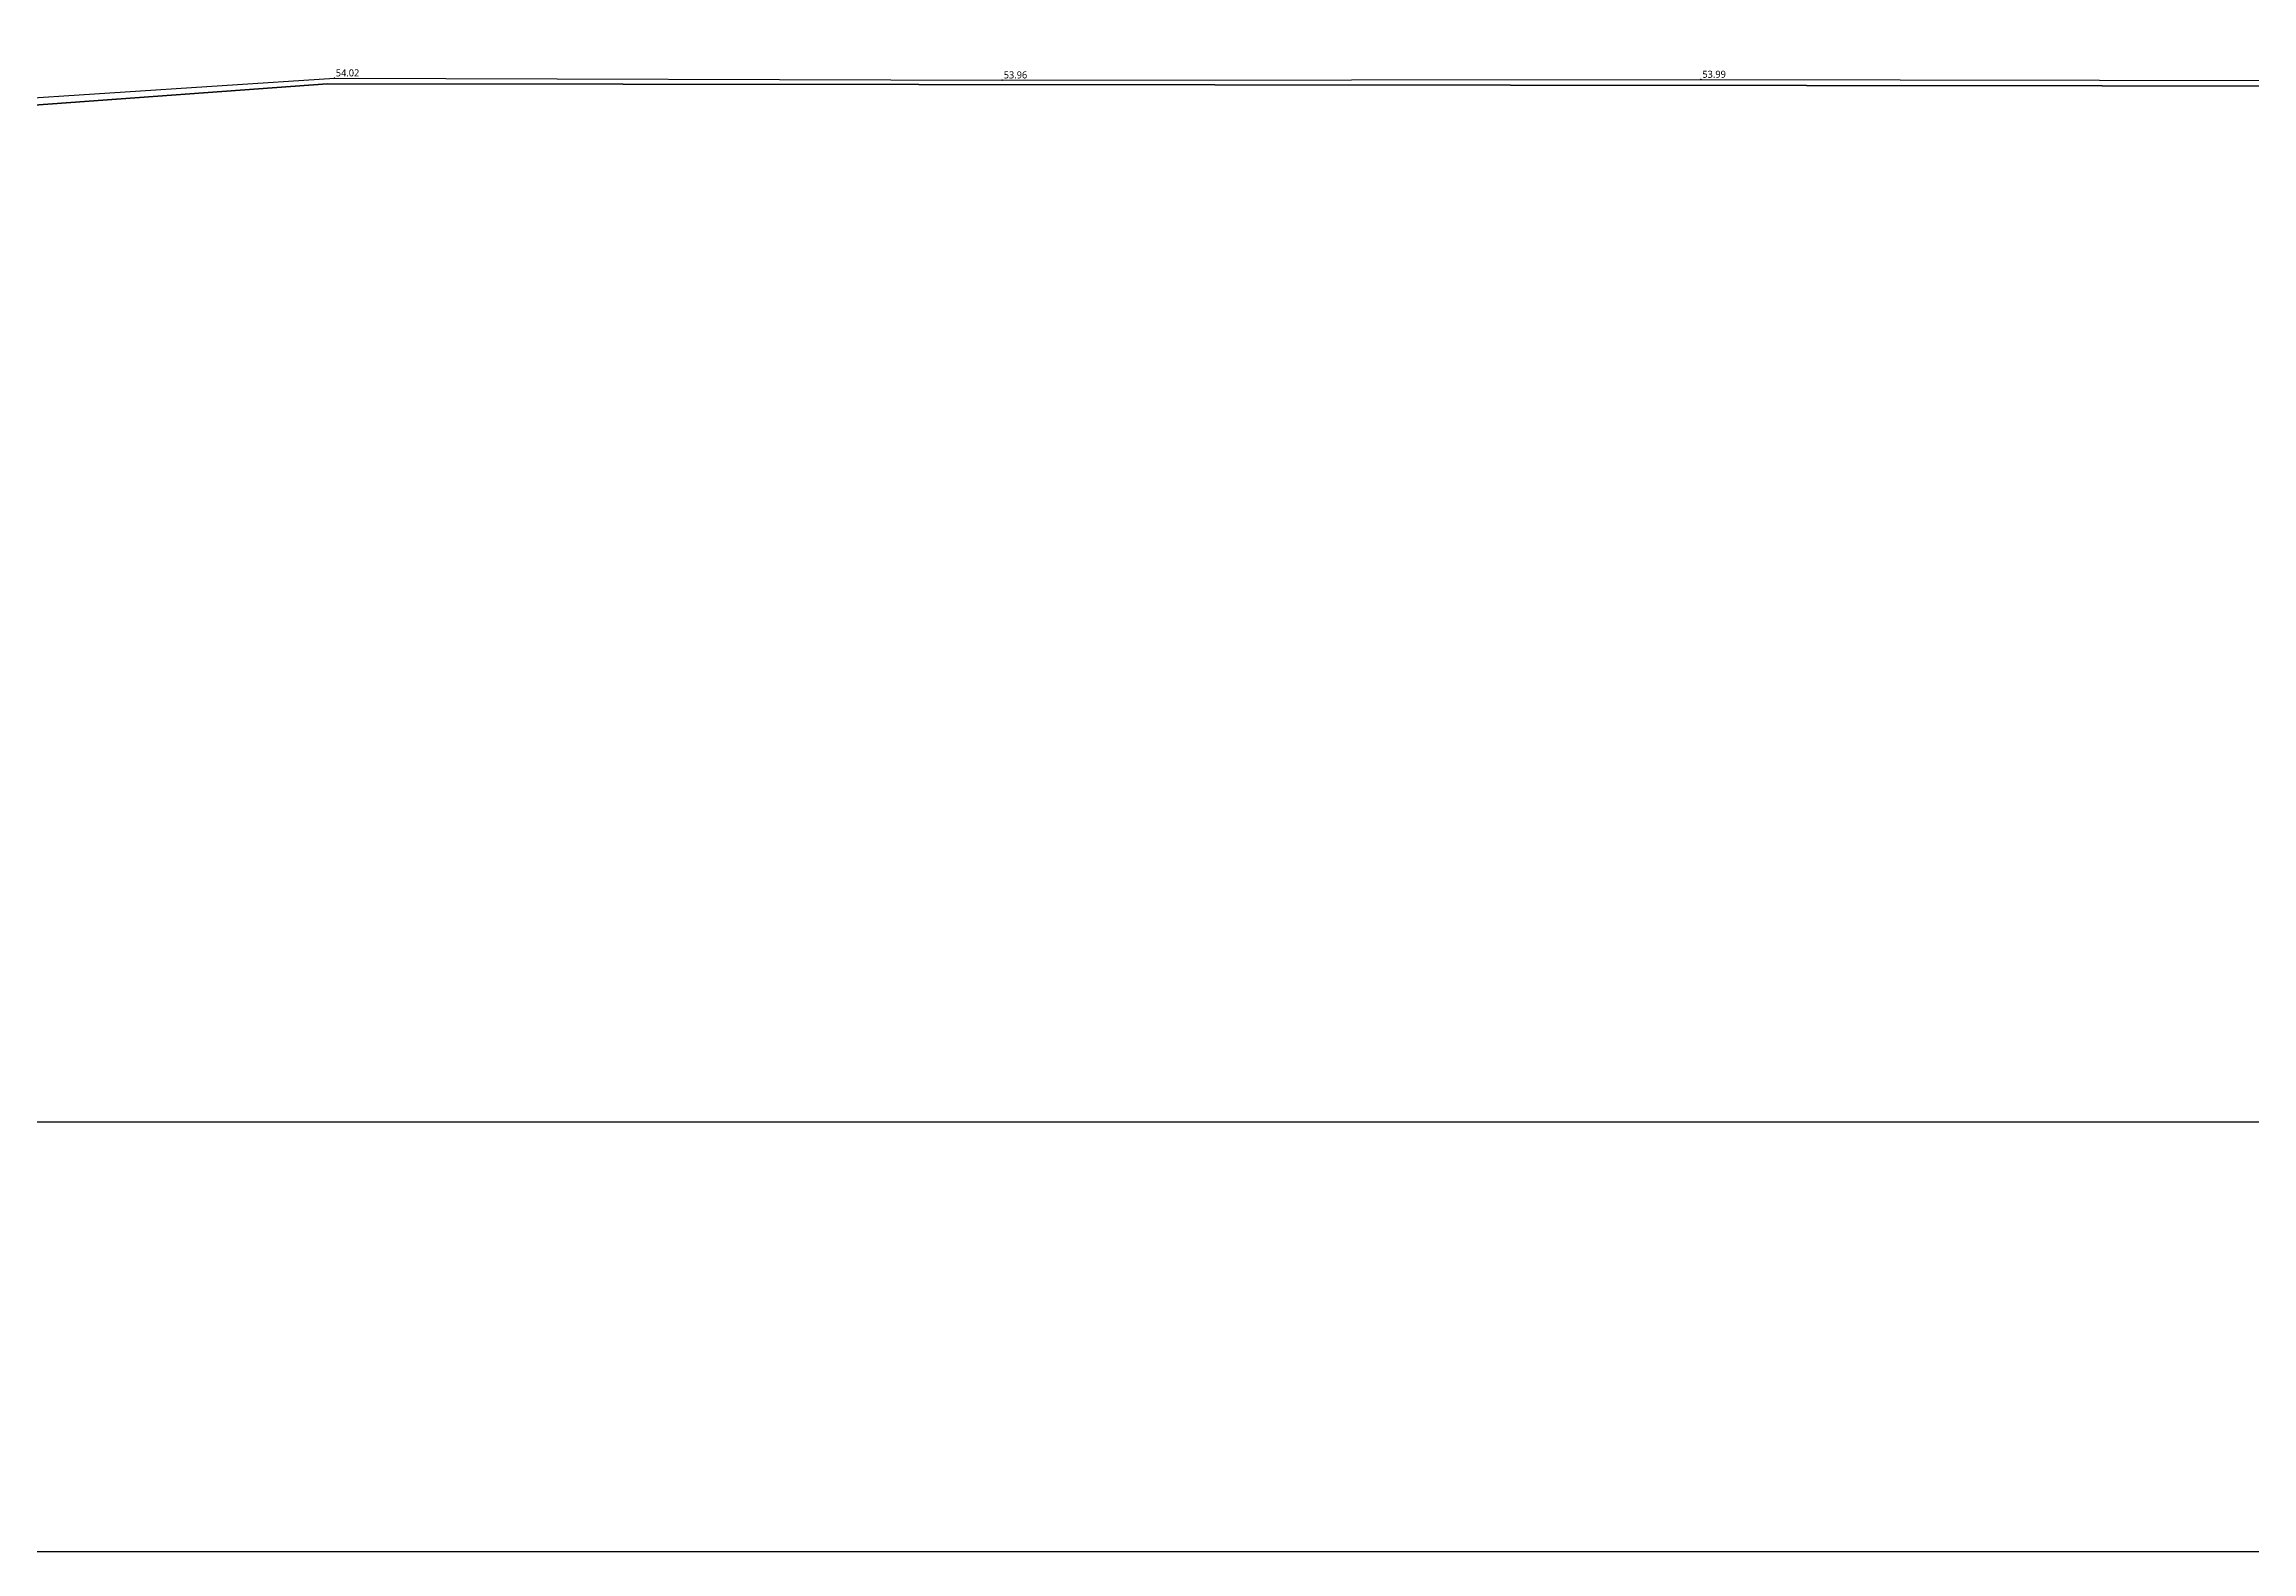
# Model space of a CAD drawing. Header units: millimetres. Extents: x 40342638 to 40753138, y 494620 to 782620.
# Drawn here: x 40437127 to 40530945, y 494620 to 558694 of the extents above; entities that cross this region are included whole.
import ezdxf

# ---------------------------------------------------------------- set-up
doc = ezdxf.new("R2010")
doc.units = ezdxf.units.MM
doc.header["$LTSCALE"] = 1000
doc.header["$MEASUREMENT"] = 0
doc.header["$PDSIZE"] = -10
doc.layers.get('Defpoints').update_dxf_attribs({"color": 161, "linetype": 'CONTINUOUS'})
for name, color, linetype in [('보도블럭', 141, 'CONTINUOUS'), ('지반고', 7, 'CONTINUOUS'), ('지적선', 197, 'CONTINUOUS'), ('포인트', 7, 'CONTINUOUS')]:
    doc.layers.add(name, color=color, linetype=linetype)
doc.styles.add('나눔바른고딕', font='NanumBarunGothic.ttf')

msp = doc.modelspace()

# ---------------------------------------------------------------- linework, layer by layer
at = {"layer": 'Defpoints'}
msp.add_lwpolyline([(40753138, 494620), (40342638, 494620), (40342638, 782620), (40753138, 782620)], close=True, dxfattribs=at)
at = {"layer": 'Defpoints', "ltscale": 0.1}
msp.add_lwpolyline([(40705638, 512887), (40354638, 512887), (40354638, 763053), (40705638, 763053)], close=True, dxfattribs=at)
at = {"layer": '보도블럭'}
for p, q in [((40431458, 556064, 54279), (40449462, 557255, 54017)), ((40449462, 557255, 54017), (40477845, 557170, 53964)), ((40477845, 557170, 53964), (40507533, 557198, 53992)), ((40507533, 557198, 53992), (40538493, 557139, 53996))]:
    msp.add_line(p, q, dxfattribs=at)
at = {"layer": '지적선', "flags": 128}
for points in [[(40562301, 556873), (40449152, 557005), (40436700, 556094), (40426936, 555494), (40420321, 555308), (40403204, 620108), (40392370, 661329), (40383081, 697432), (40382652, 699382), (40382124, 702339), (40381651, 705315), (40381299, 708290), (40381058, 711302), (40380917, 714305), (40380855, 717292), (40380875, 719313), (40380961, 721317), (40381124, 723319), (40381452, 726296), (40381995, 731256), (40382217, 733219), (40386791, 763053)], [(40428486, 512887), (40420321, 555308), (40426936, 555494), (40436700, 556094), (40449152, 557005), (40562301, 556873), (40678288, 556829), (40678248, 529780), (40678227, 512887)]]:
    msp.add_lwpolyline(points, dxfattribs=at)
at = {"layer": '포인트'}
for p in [(40449462, 557255, 54017), (40477845, 557170, 53964), (40507533, 557198, 53992)]:
    msp.add_point(p, dxfattribs=at)

# ---------------------------------------------------------------- texts
at = {"layer": '지반고', "style": '나눔바른고딕'}
for s, p in [('54.02', (40449521, 557322, 54017)), ('53.96', (40477905, 557237, 53964)), ('53.99', (40507593, 557265, 53992))]:
    msp.add_text(s, height=300, dxfattribs=at).set_placement(p)

doc.saveas('drawing.dxf')
